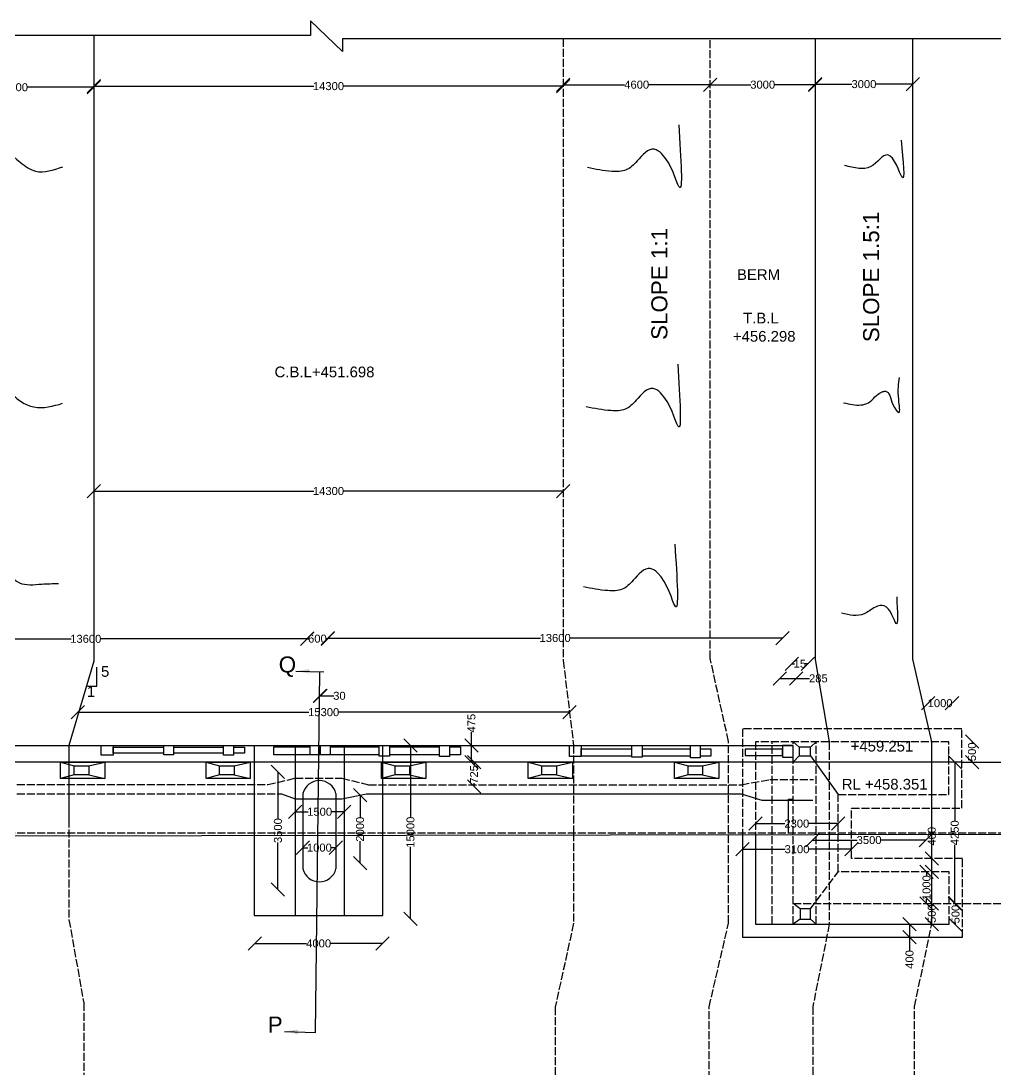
# Model space of a CAD drawing. Header units: millimetres. Extents: x 1731976 to 22518410, y 23233642 to 37030816.
# Drawn here: x 5582594 to 9231814, y 28777109 to 32704287 of the extents above; entities that cross this region are included whole.
import ezdxf

# ---------------------------------------------------------------- set-up
doc = ezdxf.new("R2010")
doc.units = ezdxf.units.MM
doc.header["$MEASUREMENT"] = 0
doc.linetypes.add('ACAD_ISO02W100', pattern=[15, 12, -3])
doc.layers.add('DIMENSIONS', color=2, linetype='Continuous')
doc.layers.add('TEXT', color=7, linetype='Continuous')
doc.styles.get("Standard").update_dxf_attribs({"font": 'arial.ttf', "height": 30000})
doc.dimstyles.get("Standard").update_dxf_attribs({"dimtxt": 40000, "dimasz": 50000, "dimexe": 0.18, "dimexo": 0.0625, "dimgap": 0.09, "dimtad": 0, "dimdec": 0, "dimzin": 0, "dimdsep": 46, "dimtxsty": 'Standard', "dimblk": 'OBLIQUE', "dimcen": 0.09, "dimse1": 1, "dimse2": 1, "dimadec": 0, "dimazin": 0, "dimtfac": 1, "dimtdec": 0, "dimtofl": 0, "dimtmove": 0, "dimatfit": 3, "dimfxl": 1, "dimtolj": 1, "dimtzin": 0, "dimarcsym": 0})

# ---------------------------------------------------------------- blocks, each defined once
blk = doc.blocks.new('_Oblique')
at = {"color": 0, "linetype": 'ByBlock', "lineweight": -2}
blk.add_line((-0.5, -0.5), (0.5, 0.5), dxfattribs=at)
blk = doc.blocks.new('*D85')
at = {"layer": 'Defpoints', "color": 0, "transparency": 16777216}
for p in [(5269124, 32456289), (5855423, 32456289), (5855423, 32455784)]:
    blk.add_point(p, dxfattribs=at)
at = {"layer": 'DIMENSIONS', "color": 0, "lineweight": -2, "transparency": 16777216}
for p, q in [((5269124, 32455784), (5516926, 32455784)), ((5855423, 32455784), (5607622, 32455784))]:
    blk.add_line(p, q, dxfattribs=at)
at = {"layer": 'DIMENSIONS', "color": 0, "lineweight": -2, "transparency": 16777216, "xscale": 50000, "yscale": 50000, "zscale": 50000, "rotation": 180}
blk.add_blockref('_Oblique', (5269124, 32455784), dxfattribs=at)
at = {"layer": 'DIMENSIONS', "color": 0, "lineweight": -2, "transparency": 16777216, "xscale": 50000, "yscale": 50000, "zscale": 50000}
blk.add_blockref('_Oblique', (5855423, 32455784), dxfattribs=at)
at = {"layer": 'DIMENSIONS', "color": 0, "transparency": 16777216, "insert": (5562274, 32455784), "char_height": 30000, "attachment_point": 5}
blk.add_mtext('\\A1;4600', dxfattribs=at)
blk = doc.blocks.new('*D86')
at = {"layer": 'Defpoints', "color": 0, "transparency": 16777216}
for p in [(5855423, 32459950), (7613947, 32459950), (7613947, 32459950)]:
    blk.add_point(p, dxfattribs=at)
at = {"layer": 'DIMENSIONS', "color": 0, "lineweight": -2, "transparency": 16777216}
for p, q in [((5855423, 32459950), (6679699, 32459950)), ((7613947, 32459950), (6789672, 32459950))]:
    blk.add_line(p, q, dxfattribs=at)
at = {"layer": 'DIMENSIONS', "color": 0, "lineweight": -2, "transparency": 16777216, "xscale": 50000, "yscale": 50000, "zscale": 50000, "rotation": 180}
blk.add_blockref('_Oblique', (5855423, 32459950), dxfattribs=at)
at = {"layer": 'DIMENSIONS', "color": 0, "lineweight": -2, "transparency": 16777216, "xscale": 50000, "yscale": 50000, "zscale": 50000}
blk.add_blockref('_Oblique', (7613947, 32459950), dxfattribs=at)
at = {"layer": 'DIMENSIONS', "color": 0, "transparency": 16777216, "insert": (6734685, 32459950), "char_height": 30000, "attachment_point": 5}
blk.add_mtext('\\A1;14300', dxfattribs=at)
blk = doc.blocks.new('*D87')
at = {"layer": 'Defpoints', "color": 0, "transparency": 16777216}
for p in [(7613947, 32459950), (8164824, 32465490), (8164824, 32459950)]:
    blk.add_point(p, dxfattribs=at)
at = {"layer": 'DIMENSIONS', "color": 0, "lineweight": -2, "transparency": 16777216}
for p, q in [((7613947, 32465490), (7844038, 32465490)), ((8164824, 32465490), (7934734, 32465490))]:
    blk.add_line(p, q, dxfattribs=at)
at = {"layer": 'DIMENSIONS', "color": 0, "lineweight": -2, "transparency": 16777216, "xscale": 50000, "yscale": 50000, "zscale": 50000, "rotation": 180}
blk.add_blockref('_Oblique', (7613947, 32465490), dxfattribs=at)
at = {"layer": 'DIMENSIONS', "color": 0, "lineweight": -2, "transparency": 16777216, "xscale": 50000, "yscale": 50000, "zscale": 50000}
blk.add_blockref('_Oblique', (8164824, 32465490), dxfattribs=at)
at = {"layer": 'DIMENSIONS', "color": 0, "transparency": 16777216, "insert": (7889386, 32465490), "char_height": 30000, "attachment_point": 5}
blk.add_mtext('\\A1;4600', dxfattribs=at)
blk = doc.blocks.new('*D88')
at = {"layer": 'Defpoints', "color": 0, "transparency": 16777216}
for p in [(8164824, 32465490), (8557896, 32465490), (8557896, 32465490)]:
    blk.add_point(p, dxfattribs=at)
at = {"layer": 'DIMENSIONS', "color": 0, "lineweight": -2, "transparency": 16777216}
for p, q in [((8164824, 32465490), (8316626, 32465490)), ((8557896, 32465490), (8406094, 32465490))]:
    blk.add_line(p, q, dxfattribs=at)
at = {"layer": 'DIMENSIONS', "color": 0, "lineweight": -2, "transparency": 16777216, "xscale": 50000, "yscale": 50000, "zscale": 50000, "rotation": 180}
blk.add_blockref('_Oblique', (8164824, 32465490), dxfattribs=at)
at = {"layer": 'DIMENSIONS', "color": 0, "lineweight": -2, "transparency": 16777216, "xscale": 50000, "yscale": 50000, "zscale": 50000}
blk.add_blockref('_Oblique', (8557896, 32465490), dxfattribs=at)
at = {"layer": 'DIMENSIONS', "color": 0, "transparency": 16777216, "insert": (8361360, 32465490), "char_height": 30000, "attachment_point": 5}
blk.add_mtext('\\A1;3000', dxfattribs=at)
blk = doc.blocks.new('*D89')
at = {"layer": 'Defpoints', "color": 0, "transparency": 16777216}
for p in [(8557896, 32465490), (8923266, 32467541), (8923266, 32465490)]:
    blk.add_point(p, dxfattribs=at)
at = {"layer": 'DIMENSIONS', "color": 0, "lineweight": -2, "transparency": 16777216}
for p, q in [((8557896, 32467541), (8695847, 32467541)), ((8923266, 32467541), (8785315, 32467541))]:
    blk.add_line(p, q, dxfattribs=at)
at = {"layer": 'DIMENSIONS', "color": 0, "lineweight": -2, "transparency": 16777216, "xscale": 50000, "yscale": 50000, "zscale": 50000, "rotation": 180}
blk.add_blockref('_Oblique', (8557896, 32467541), dxfattribs=at)
at = {"layer": 'DIMENSIONS', "color": 0, "lineweight": -2, "transparency": 16777216, "xscale": 50000, "yscale": 50000, "zscale": 50000}
blk.add_blockref('_Oblique', (8923266, 32467541), dxfattribs=at)
at = {"layer": 'DIMENSIONS', "color": 0, "transparency": 16777216, "insert": (8740581, 32467541), "char_height": 30000, "attachment_point": 5}
blk.add_mtext('\\A1;3000', dxfattribs=at)
blk = doc.blocks.new('*D90')
at = {"layer": 'Defpoints', "color": 0, "transparency": 16777216}
for p in [(5855423, 30945824), (7613947, 30945824), (7613947, 30942814)]:
    blk.add_point(p, dxfattribs=at)
at = {"layer": 'DIMENSIONS', "color": 0, "lineweight": -2, "transparency": 16777216}
for p, q in [((5855423, 30942814), (6679699, 30942814)), ((7613947, 30942814), (6789672, 30942814))]:
    blk.add_line(p, q, dxfattribs=at)
at = {"layer": 'DIMENSIONS', "color": 0, "lineweight": -2, "transparency": 16777216, "xscale": 50000, "yscale": 50000, "zscale": 50000, "rotation": 180}
blk.add_blockref('_Oblique', (5855423, 30942814), dxfattribs=at)
at = {"layer": 'DIMENSIONS', "color": 0, "lineweight": -2, "transparency": 16777216, "xscale": 50000, "yscale": 50000, "zscale": 50000}
blk.add_blockref('_Oblique', (7613947, 30942814), dxfattribs=at)
at = {"layer": 'DIMENSIONS', "color": 0, "transparency": 16777216, "insert": (6734685, 30942814), "char_height": 30000, "attachment_point": 5}
blk.add_mtext('\\A1;14300', dxfattribs=at)
blk = doc.blocks.new('*D106')
at = {"layer": 'Defpoints', "color": 0, "transparency": 16777216}
for p in [(4996095, 30379457), (6654586, 30388989), (6654586, 30388989)]:
    blk.add_point(p, dxfattribs=at)
at = {"layer": 'DIMENSIONS', "color": 0, "lineweight": -2, "transparency": 16777216}
for p, q in [((4996095, 30388989), (5770354, 30388989)), ((6654586, 30388989), (5880327, 30388989))]:
    blk.add_line(p, q, dxfattribs=at)
at = {"layer": 'DIMENSIONS', "color": 0, "lineweight": -2, "transparency": 16777216, "xscale": 50000, "yscale": 50000, "zscale": 50000, "rotation": 180}
blk.add_blockref('_Oblique', (4996095, 30388989), dxfattribs=at)
at = {"layer": 'DIMENSIONS', "color": 0, "lineweight": -2, "transparency": 16777216, "xscale": 50000, "yscale": 50000, "zscale": 50000}
blk.add_blockref('_Oblique', (6654586, 30388989), dxfattribs=at)
at = {"layer": 'DIMENSIONS', "color": 0, "transparency": 16777216, "insert": (5825340, 30388989), "char_height": 30000, "attachment_point": 5}
blk.add_mtext('\\A1;13600', dxfattribs=at)
blk = doc.blocks.new('*D107')
at = {"layer": 'Defpoints', "color": 0, "transparency": 16777216}
for p in [(6654586, 30388989), (6731936, 30389715), (6731936, 30389715)]:
    blk.add_point(p, dxfattribs=at)
at = {"layer": 'DIMENSIONS', "color": 0, "lineweight": -2, "transparency": 16777216}
for p, q in [((6654586, 30389715), (6660089, 30389715)), ((6731936, 30389715), (6726433, 30389715))]:
    blk.add_line(p, q, dxfattribs=at)
at = {"layer": 'DIMENSIONS', "color": 0, "lineweight": -2, "transparency": 16777216, "xscale": 50000, "yscale": 50000, "zscale": 50000, "rotation": 180}
blk.add_blockref('_Oblique', (6654586, 30389715), dxfattribs=at)
at = {"layer": 'DIMENSIONS', "color": 0, "lineweight": -2, "transparency": 16777216, "xscale": 50000, "yscale": 50000, "zscale": 50000}
blk.add_blockref('_Oblique', (6731936, 30389715), dxfattribs=at)
at = {"layer": 'DIMENSIONS', "color": 0, "transparency": 16777216, "insert": (6693261, 30389715), "char_height": 30000, "attachment_point": 5}
blk.add_mtext('\\A1;600', dxfattribs=at)
blk = doc.blocks.new('*D108')
at = {"layer": 'Defpoints', "color": 0, "transparency": 16777216}
for p in [(6731936, 30389715), (8435796, 30392064), (8435796, 30389338)]:
    blk.add_point(p, dxfattribs=at)
at = {"layer": 'DIMENSIONS', "color": 0, "lineweight": -2, "transparency": 16777216}
for p, q in [((6731936, 30392064), (7528880, 30392064)), ((8435796, 30392064), (7638853, 30392064))]:
    blk.add_line(p, q, dxfattribs=at)
at = {"layer": 'DIMENSIONS', "color": 0, "lineweight": -2, "transparency": 16777216, "xscale": 50000, "yscale": 50000, "zscale": 50000, "rotation": 180}
blk.add_blockref('_Oblique', (6731936, 30392064), dxfattribs=at)
at = {"layer": 'DIMENSIONS', "color": 0, "lineweight": -2, "transparency": 16777216, "xscale": 50000, "yscale": 50000, "zscale": 50000}
blk.add_blockref('_Oblique', (8435796, 30392064), dxfattribs=at)
at = {"layer": 'DIMENSIONS', "color": 0, "transparency": 16777216, "insert": (7583866, 30392064), "char_height": 30000, "attachment_point": 5}
blk.add_mtext('\\A1;13600', dxfattribs=at)
blk = doc.blocks.new('*D109')
at = {"layer": 'Defpoints', "color": 0, "transparency": 16777216}
for p in [(7270320, 29989239), (7270320, 29989239), (7270320, 29926959)]:
    blk.add_point(p, dxfattribs=at)
at = {"layer": 'DIMENSIONS', "color": 0, "lineweight": -2, "transparency": 16777216}
for p, q in [((7270320, 29989239), (7270320, 30039239)), ((7270320, 29926959), (7270320, 29989239))]:
    blk.add_line(p, q, dxfattribs=at)
at = {"layer": 'DIMENSIONS', "color": 0, "lineweight": -2, "transparency": 16777216, "xscale": 50000, "yscale": 50000, "zscale": 50000}
for p, rotation in [((7270320, 29989239), 90), ((7270320, 29926959), 270)]:
    blk.add_blockref('_Oblique', p, dxfattribs=dict(at, rotation=rotation))
at = {"layer": 'DIMENSIONS', "color": 0, "transparency": 16777216, "insert": (7270320, 30073096), "char_height": 30000, "attachment_point": 5, "rotation": 90}
blk.add_mtext('\\A1;475', dxfattribs=at)
blk = doc.blocks.new('*D110')
at = {"layer": 'Defpoints', "color": 0, "transparency": 16777216}
for p in [(7270320, 29926959), (7270320, 29835202), (7279974, 29835202)]:
    blk.add_point(p, dxfattribs=at)
at = {"layer": 'DIMENSIONS', "color": 0, "lineweight": -2, "transparency": 16777216}
for p, q in [((7279974, 29926959), (7279974, 29914212)), ((7279974, 29835202), (7279974, 29847950))]:
    blk.add_line(p, q, dxfattribs=at)
at = {"layer": 'DIMENSIONS', "color": 0, "lineweight": -2, "transparency": 16777216, "xscale": 50000, "yscale": 50000, "zscale": 50000}
for p, rotation in [((7279974, 29926959), 90), ((7279974, 29835202), 270)]:
    blk.add_blockref('_Oblique', p, dxfattribs=dict(at, rotation=rotation))
at = {"layer": 'DIMENSIONS', "color": 0, "transparency": 16777216, "insert": (7279974, 29881081), "char_height": 30000, "attachment_point": 5, "rotation": 90}
blk.add_mtext('\\A1;725', dxfattribs=at)
blk = doc.blocks.new('*D111')
at = {"layer": 'Defpoints', "color": 0, "transparency": 16777216}
for p in [(7025374, 29989239), (7010573, 29339683), (7041821, 29339683)]:
    blk.add_point(p, dxfattribs=at)
at = {"layer": 'DIMENSIONS', "color": 0, "lineweight": -2, "transparency": 16777216}
for p, q in [((7041821, 29989239), (7041821, 29719447)), ((7041821, 29339683), (7041821, 29609474))]:
    blk.add_line(p, q, dxfattribs=at)
at = {"layer": 'DIMENSIONS', "color": 0, "lineweight": -2, "transparency": 16777216, "xscale": 50000, "yscale": 50000, "zscale": 50000}
for p, rotation in [((7041821, 29989239), 90), ((7041821, 29339683), 270)]:
    blk.add_blockref('_Oblique', p, dxfattribs=dict(at, rotation=rotation))
at = {"layer": 'DIMENSIONS', "color": 0, "transparency": 16777216, "insert": (7041821, 29664461), "char_height": 30000, "attachment_point": 5, "rotation": 90}
blk.add_mtext('\\A1;15000', dxfattribs=at)
blk = doc.blocks.new('*D112')
at = {"layer": 'Defpoints', "color": 0, "transparency": 16777216}
for p in [(6458622, 29245082), (6937116, 29247708), (6937116, 29239830)]:
    blk.add_point(p, dxfattribs=at)
at = {"layer": 'DIMENSIONS', "color": 0, "lineweight": -2, "transparency": 16777216}
for p, q in [((6458622, 29247708), (6652521, 29247708)), ((6937116, 29247708), (6743217, 29247708))]:
    blk.add_line(p, q, dxfattribs=at)
at = {"layer": 'DIMENSIONS', "color": 0, "lineweight": -2, "transparency": 16777216, "xscale": 50000, "yscale": 50000, "zscale": 50000, "rotation": 180}
blk.add_blockref('_Oblique', (6458622, 29247708), dxfattribs=at)
at = {"layer": 'DIMENSIONS', "color": 0, "lineweight": -2, "transparency": 16777216, "xscale": 50000, "yscale": 50000, "zscale": 50000}
blk.add_blockref('_Oblique', (6937116, 29247708), dxfattribs=at)
at = {"layer": 'DIMENSIONS', "color": 0, "transparency": 16777216, "insert": (6697869, 29247708), "char_height": 30000, "attachment_point": 5}
blk.add_mtext('\\A1;4000', dxfattribs=at)
blk = doc.blocks.new('*D113')
at = {"layer": 'Defpoints', "color": 0, "transparency": 16777216}
for p in [(6524349, 29891040), (6545382, 29891040), (6526978, 29449898)]:
    blk.add_point(p, dxfattribs=at)
at = {"layer": 'DIMENSIONS', "color": 0, "lineweight": -2, "transparency": 16777216}
for p, q in [((6545382, 29891040), (6545382, 29715203)), ((6545382, 29449898), (6545382, 29625735))]:
    blk.add_line(p, q, dxfattribs=at)
at = {"layer": 'DIMENSIONS', "color": 0, "lineweight": -2, "transparency": 16777216, "xscale": 50000, "yscale": 50000, "zscale": 50000}
for p, rotation in [((6545382, 29891040), 90), ((6545382, 29449898), 270)]:
    blk.add_blockref('_Oblique', p, dxfattribs=dict(at, rotation=rotation))
at = {"layer": 'DIMENSIONS', "color": 0, "transparency": 16777216, "insert": (6545382, 29670469), "char_height": 30000, "attachment_point": 5, "rotation": 90}
blk.add_mtext('\\A1;3500', dxfattribs=at)
blk = doc.blocks.new('*D114')
at = {"layer": 'Defpoints', "color": 0, "transparency": 16777216}
for p in [(6638430, 29606593), (6762746, 29606593), (6762746, 29606593)]:
    blk.add_point(p, dxfattribs=at)
at = {"layer": 'DIMENSIONS', "color": 0, "lineweight": -2, "transparency": 16777216}
for p, q in [((6638430, 29606593), (6657256, 29606593)), ((6762746, 29606593), (6743920, 29606593))]:
    blk.add_line(p, q, dxfattribs=at)
at = {"layer": 'DIMENSIONS', "color": 0, "lineweight": -2, "transparency": 16777216, "xscale": 50000, "yscale": 50000, "zscale": 50000, "rotation": 180}
blk.add_blockref('_Oblique', (6638430, 29606593), dxfattribs=at)
at = {"layer": 'DIMENSIONS', "color": 0, "lineweight": -2, "transparency": 16777216, "xscale": 50000, "yscale": 50000, "zscale": 50000}
blk.add_blockref('_Oblique', (6762746, 29606593), dxfattribs=at)
at = {"layer": 'DIMENSIONS', "color": 0, "transparency": 16777216, "insert": (6700588, 29606593), "char_height": 30000, "attachment_point": 5}
blk.add_mtext('\\A1;1000', dxfattribs=at)
blk = doc.blocks.new('*D115')
at = {"layer": 'Defpoints', "color": 0, "transparency": 16777216}
for p in [(6609869, 29741023), (6793263, 29741023), (6793263, 29741023)]:
    blk.add_point(p, dxfattribs=at)
at = {"layer": 'DIMENSIONS', "color": 0, "lineweight": -2, "transparency": 16777216}
for p, q in [((6609869, 29741023), (6658234, 29741023)), ((6793263, 29741023), (6744898, 29741023))]:
    blk.add_line(p, q, dxfattribs=at)
at = {"layer": 'DIMENSIONS', "color": 0, "lineweight": -2, "transparency": 16777216, "xscale": 50000, "yscale": 50000, "zscale": 50000, "rotation": 180}
blk.add_blockref('_Oblique', (6609869, 29741023), dxfattribs=at)
at = {"layer": 'DIMENSIONS', "color": 0, "lineweight": -2, "transparency": 16777216, "xscale": 50000, "yscale": 50000, "zscale": 50000}
blk.add_blockref('_Oblique', (6793263, 29741023), dxfattribs=at)
at = {"layer": 'DIMENSIONS', "color": 0, "transparency": 16777216, "insert": (6701566, 29741023), "char_height": 30000, "attachment_point": 5}
blk.add_mtext('\\A1;1500', dxfattribs=at)
blk = doc.blocks.new('*D116')
at = {"layer": 'Defpoints', "color": 0, "transparency": 16777216}
for p in [(6849061, 29803042), (6852982, 29548251), (6853881, 29548251)]:
    blk.add_point(p, dxfattribs=at)
at = {"layer": 'DIMENSIONS', "color": 0, "lineweight": -2, "transparency": 16777216}
for p, q in [((6852982, 29803042), (6852982, 29720647)), ((6852982, 29548251), (6852982, 29630647))]:
    blk.add_line(p, q, dxfattribs=at)
at = {"layer": 'DIMENSIONS', "color": 0, "lineweight": -2, "transparency": 16777216, "xscale": 50000, "yscale": 50000, "zscale": 50000}
for p, rotation in [((6852982, 29803042), 90), ((6852982, 29548251), 270)]:
    blk.add_blockref('_Oblique', p, dxfattribs=dict(at, rotation=rotation))
at = {"layer": 'DIMENSIONS', "color": 0, "transparency": 16777216, "insert": (6852982, 29675647), "char_height": 30000, "attachment_point": 5, "rotation": 90}
blk.add_mtext('\\A1;2000', dxfattribs=at)
blk = doc.blocks.new('*D117')
at = {"layer": 'Defpoints', "color": 0, "transparency": 16777216}
for p in [(5796063, 30103536), (7637257, 30118174), (7637257, 30114179)]:
    blk.add_point(p, dxfattribs=at)
at = {"layer": 'DIMENSIONS', "color": 0, "lineweight": -2, "transparency": 16777216}
for p, q in [((5796063, 30114179), (6661673, 30114179)), ((7637257, 30114179), (6771646, 30114179))]:
    blk.add_line(p, q, dxfattribs=at)
at = {"layer": 'DIMENSIONS', "color": 0, "lineweight": -2, "transparency": 16777216, "xscale": 50000, "yscale": 50000, "zscale": 50000, "rotation": 180}
blk.add_blockref('_Oblique', (5796063, 30114179), dxfattribs=at)
at = {"layer": 'DIMENSIONS', "color": 0, "lineweight": -2, "transparency": 16777216, "xscale": 50000, "yscale": 50000, "zscale": 50000}
blk.add_blockref('_Oblique', (7637257, 30114179), dxfattribs=at)
at = {"layer": 'DIMENSIONS', "color": 0, "transparency": 16777216, "insert": (6716660, 30114179), "char_height": 30000, "attachment_point": 5}
blk.add_mtext('\\A1;15300', dxfattribs=at)
blk = doc.blocks.new('*D118')
at = {"layer": 'Defpoints', "color": 0, "transparency": 16777216}
for p in [(6704150, 30175528), (6704150, 30162849), (6701770, 30066970)]:
    blk.add_point(p, dxfattribs=at)
at = {"layer": 'DIMENSIONS', "color": 0, "lineweight": -2, "transparency": 16777216}
for p, q in [((6701770, 30175528), (6704150, 30175528)), ((6704150, 30175528), (6754150, 30175528))]:
    blk.add_line(p, q, dxfattribs=at)
at = {"layer": 'DIMENSIONS', "color": 0, "lineweight": -2, "transparency": 16777216, "xscale": 50000, "yscale": 50000, "zscale": 50000, "rotation": 180}
blk.add_blockref('_Oblique', (6701770, 30175528), dxfattribs=at)
at = {"layer": 'DIMENSIONS', "color": 0, "lineweight": -2, "transparency": 16777216, "xscale": 50000, "yscale": 50000, "zscale": 50000}
blk.add_blockref('_Oblique', (6704150, 30175528), dxfattribs=at)
at = {"layer": 'DIMENSIONS', "color": 0, "transparency": 16777216, "insert": (6775575, 30175528), "char_height": 30000, "attachment_point": 5}
blk.add_mtext('\\A1;30', dxfattribs=at)
blk = doc.blocks.new('*D119')
at = {"layer": 'Defpoints', "color": 0, "transparency": 16777216}
for p in [(8470268, 30282824), (8530836, 30295787), (8530836, 30286528)]:
    blk.add_point(p, dxfattribs=at)
at = {"layer": 'DIMENSIONS', "color": 0, "lineweight": -2, "transparency": 16777216}
for p, q in [((8470268, 30295787), (8480365, 30295787)), ((8530836, 30295787), (8520740, 30295787))]:
    blk.add_line(p, q, dxfattribs=at)
at = {"layer": 'DIMENSIONS', "color": 0, "lineweight": -2, "transparency": 16777216, "xscale": 50000, "yscale": 50000, "zscale": 50000, "rotation": 180}
blk.add_blockref('_Oblique', (8470268, 30295787), dxfattribs=at)
at = {"layer": 'DIMENSIONS', "color": 0, "lineweight": -2, "transparency": 16777216, "xscale": 50000, "yscale": 50000, "zscale": 50000}
blk.add_blockref('_Oblique', (8530836, 30295787), dxfattribs=at)
at = {"layer": 'DIMENSIONS', "color": 0, "transparency": 16777216, "insert": (8500552, 30295787), "char_height": 30000, "attachment_point": 5}
blk.add_mtext('\\A1;15', dxfattribs=at)
blk = doc.blocks.new('*D120')
at = {"layer": 'Defpoints', "color": 0, "transparency": 16777216}
for p in [(8486338, 30240849), (8425151, 30233442), (8486338, 30235294)]:
    blk.add_point(p, dxfattribs=at)
at = {"layer": 'DIMENSIONS', "color": 0, "lineweight": -2, "transparency": 16777216}
for p, q in [((8425151, 30240849), (8486338, 30240849)), ((8486338, 30240849), (8536338, 30240849))]:
    blk.add_line(p, q, dxfattribs=at)
at = {"layer": 'DIMENSIONS', "color": 0, "lineweight": -2, "transparency": 16777216, "xscale": 50000, "yscale": 50000, "zscale": 50000, "rotation": 180}
blk.add_blockref('_Oblique', (8425151, 30240849), dxfattribs=at)
at = {"layer": 'DIMENSIONS', "color": 0, "lineweight": -2, "transparency": 16777216, "xscale": 50000, "yscale": 50000, "zscale": 50000}
blk.add_blockref('_Oblique', (8486338, 30240849), dxfattribs=at)
at = {"layer": 'DIMENSIONS', "color": 0, "transparency": 16777216, "insert": (8569847, 30240849), "char_height": 30000, "attachment_point": 5}
blk.add_mtext('\\A1;285', dxfattribs=at)
blk = doc.blocks.new('*D121')
at = {"layer": 'Defpoints', "color": 0, "transparency": 16777216}
for p in [(8981628, 30122768), (9070574, 30148025), (9070574, 30123639)]:
    blk.add_point(p, dxfattribs=at)
at = {"layer": 'DIMENSIONS', "color": 0, "lineweight": -2, "transparency": 16777216}
for p, q in [((8981628, 30148025), (8982769, 30148025)), ((9070574, 30148025), (9069434, 30148025))]:
    blk.add_line(p, q, dxfattribs=at)
at = {"layer": 'DIMENSIONS', "color": 0, "lineweight": -2, "transparency": 16777216, "xscale": 50000, "yscale": 50000, "zscale": 50000, "rotation": 180}
blk.add_blockref('_Oblique', (8981628, 30148025), dxfattribs=at)
at = {"layer": 'DIMENSIONS', "color": 0, "lineweight": -2, "transparency": 16777216, "xscale": 50000, "yscale": 50000, "zscale": 50000}
blk.add_blockref('_Oblique', (9070574, 30148025), dxfattribs=at)
at = {"layer": 'DIMENSIONS', "color": 0, "transparency": 16777216, "insert": (9026101, 30148025), "char_height": 30000, "attachment_point": 5}
blk.add_mtext('\\A1;1000', dxfattribs=at)
blk = doc.blocks.new('*D122')
at = {"layer": 'Defpoints', "color": 0, "transparency": 16777216}
for p in [(9078628, 30004628), (9145588, 30004628), (9080937, 29926959)]:
    blk.add_point(p, dxfattribs=at)
at = {"layer": 'DIMENSIONS', "color": 0, "lineweight": -2, "transparency": 16777216}
for p, q in [((9145588, 30004628), (9145588, 29998883)), ((9145588, 29926959), (9145588, 29932703))]:
    blk.add_line(p, q, dxfattribs=at)
at = {"layer": 'DIMENSIONS', "color": 0, "lineweight": -2, "transparency": 16777216, "xscale": 50000, "yscale": 50000, "zscale": 50000}
for p, rotation in [((9145588, 30004628), 90), ((9145588, 29926959), 270)]:
    blk.add_blockref('_Oblique', p, dxfattribs=dict(at, rotation=rotation))
at = {"layer": 'DIMENSIONS', "color": 0, "transparency": 16777216, "insert": (9145588, 29965793), "char_height": 30000, "attachment_point": 5, "rotation": 90}
blk.add_mtext('\\A1;500', dxfattribs=at)
blk = doc.blocks.new('*D123')
at = {"layer": 'Defpoints', "color": 0, "transparency": 16777216}
for p in [(9080937, 29926959), (9080937, 29397880), (9080937, 29397880)]:
    blk.add_point(p, dxfattribs=at)
at = {"layer": 'DIMENSIONS', "color": 0, "lineweight": -2, "transparency": 16777216}
for p, q in [((9080937, 29926959), (9080937, 29707767)), ((9080937, 29397880), (9080937, 29617071))]:
    blk.add_line(p, q, dxfattribs=at)
at = {"layer": 'DIMENSIONS', "color": 0, "lineweight": -2, "transparency": 16777216, "xscale": 50000, "yscale": 50000, "zscale": 50000}
for p, rotation in [((9080937, 29926959), 90), ((9080937, 29397880), 270)]:
    blk.add_blockref('_Oblique', p, dxfattribs=dict(at, rotation=rotation))
at = {"layer": 'DIMENSIONS', "color": 0, "transparency": 16777216, "insert": (9080937, 29662419), "char_height": 30000, "attachment_point": 5, "rotation": 90}
blk.add_mtext('\\A1;4250', dxfattribs=at)
blk = doc.blocks.new('*D124')
at = {"layer": 'Defpoints', "color": 0, "transparency": 16777216}
for p in [(9080937, 29397880), (9067515, 29317349), (9083998, 29317349)]:
    blk.add_point(p, dxfattribs=at)
at = {"layer": 'DIMENSIONS', "color": 0, "lineweight": -2, "transparency": 16777216}
for p, q in [((9083998, 29397880), (9083998, 29390705)), ((9083998, 29317349), (9083998, 29324524))]:
    blk.add_line(p, q, dxfattribs=at)
at = {"layer": 'DIMENSIONS', "color": 0, "lineweight": -2, "transparency": 16777216, "xscale": 50000, "yscale": 50000, "zscale": 50000}
for p, rotation in [((9083998, 29397880), 90), ((9083998, 29317349), 270)]:
    blk.add_blockref('_Oblique', p, dxfattribs=dict(at, rotation=rotation))
at = {"layer": 'DIMENSIONS', "color": 0, "transparency": 16777216, "insert": (9083998, 29357614), "char_height": 30000, "attachment_point": 5, "rotation": 90}
blk.add_mtext('\\A1;500', dxfattribs=at)
blk = doc.blocks.new('*D125')
at = {"layer": 'Defpoints', "color": 0, "transparency": 16777216}
for p in [(8911523, 29320217), (8911523, 29271483), (8911523, 29271483)]:
    blk.add_point(p, dxfattribs=at)
at = {"layer": 'DIMENSIONS', "color": 0, "lineweight": -2, "transparency": 16777216}
for p, q in [((8911523, 29320217), (8911523, 29271483)), ((8911523, 29271483), (8911523, 29221483))]:
    blk.add_line(p, q, dxfattribs=at)
at = {"layer": 'DIMENSIONS', "color": 0, "lineweight": -2, "transparency": 16777216, "xscale": 50000, "yscale": 50000, "zscale": 50000}
for p, rotation in [((8911523, 29320217), 90), ((8911523, 29271483), 270)]:
    blk.add_blockref('_Oblique', p, dxfattribs=dict(at, rotation=rotation))
at = {"layer": 'DIMENSIONS', "color": 0, "transparency": 16777216, "insert": (8911523, 29187789), "char_height": 30000, "attachment_point": 5, "rotation": 90}
blk.add_mtext('\\A1;400', dxfattribs=at)
blk = doc.blocks.new('*D126')
at = {"layer": 'Defpoints', "color": 0, "transparency": 16777216}
for p in [(8975280, 29397880), (8975280, 29320217), (8994908, 29320217)]:
    blk.add_point(p, dxfattribs=at)
at = {"layer": 'DIMENSIONS', "color": 0, "lineweight": -2, "transparency": 16777216}
for p, q in [((8994908, 29397880), (8994908, 29392138)), ((8994908, 29320217), (8994908, 29325958))]:
    blk.add_line(p, q, dxfattribs=at)
at = {"layer": 'DIMENSIONS', "color": 0, "lineweight": -2, "transparency": 16777216, "xscale": 50000, "yscale": 50000, "zscale": 50000}
for p, rotation in [((8994908, 29397880), 90), ((8994908, 29320217), 270)]:
    blk.add_blockref('_Oblique', p, dxfattribs=dict(at, rotation=rotation))
at = {"layer": 'DIMENSIONS', "color": 0, "transparency": 16777216, "insert": (8994908, 29359048), "char_height": 30000, "attachment_point": 5, "rotation": 90}
blk.add_mtext('\\A1;500', dxfattribs=at)
blk = doc.blocks.new('*D127')
at = {"layer": 'Defpoints', "color": 0, "transparency": 16777216}
for p in [(8975280, 29515652), (8975280, 29515652), (8975280, 29397880)]:
    blk.add_point(p, dxfattribs=at)
at = {"layer": 'DIMENSIONS', "color": 0, "lineweight": -2, "transparency": 16777216}
for p, q in [((8975280, 29515652), (8975280, 29500098)), ((8975280, 29397880), (8975280, 29413434))]:
    blk.add_line(p, q, dxfattribs=at)
at = {"layer": 'DIMENSIONS', "color": 0, "lineweight": -2, "transparency": 16777216, "xscale": 50000, "yscale": 50000, "zscale": 50000}
for p, rotation in [((8975280, 29515652), 90), ((8975280, 29397880), 270)]:
    blk.add_blockref('_Oblique', p, dxfattribs=dict(at, rotation=rotation))
at = {"layer": 'DIMENSIONS', "color": 0, "transparency": 16777216, "insert": (8975280, 29456766), "char_height": 30000, "attachment_point": 5, "rotation": 90}
blk.add_mtext('\\A1;1000', dxfattribs=at)
blk = doc.blocks.new('*D128')
at = {"layer": 'Defpoints', "color": 0, "transparency": 16777216}
for p in [(8987767, 29565769), (8994908, 29565769), (8987767, 29515652)]:
    blk.add_point(p, dxfattribs=at)
at = {"layer": 'DIMENSIONS', "color": 0, "lineweight": -2, "transparency": 16777216}
for p, q in [((8994908, 29565769), (8994908, 29615769)), ((8994908, 29515652), (8994908, 29565769))]:
    blk.add_line(p, q, dxfattribs=at)
at = {"layer": 'DIMENSIONS', "color": 0, "lineweight": -2, "transparency": 16777216, "xscale": 50000, "yscale": 50000, "zscale": 50000}
for p, rotation in [((8994908, 29565769), 90), ((8994908, 29515652), 270)]:
    blk.add_blockref('_Oblique', p, dxfattribs=dict(at, rotation=rotation))
at = {"layer": 'DIMENSIONS', "color": 0, "transparency": 16777216, "insert": (8994908, 29649463), "char_height": 30000, "attachment_point": 5, "rotation": 90}
blk.add_mtext('\\A1;400', dxfattribs=at)
blk = doc.blocks.new('*D129')
at = {"layer": 'Defpoints', "color": 0, "transparency": 16777216}
for p in [(8547376, 29635168), (8547376, 29635168), (8972609, 29627239)]:
    blk.add_point(p, dxfattribs=at)
at = {"layer": 'DIMENSIONS', "color": 0, "lineweight": -2, "transparency": 16777216}
for p, q in [((8547376, 29635168), (8715258, 29635168)), ((8972609, 29635168), (8804726, 29635168))]:
    blk.add_line(p, q, dxfattribs=at)
at = {"layer": 'DIMENSIONS', "color": 0, "lineweight": -2, "transparency": 16777216, "xscale": 50000, "yscale": 50000, "zscale": 50000, "rotation": 180}
blk.add_blockref('_Oblique', (8547376, 29635168), dxfattribs=at)
at = {"layer": 'DIMENSIONS', "color": 0, "lineweight": -2, "transparency": 16777216, "xscale": 50000, "yscale": 50000, "zscale": 50000}
blk.add_blockref('_Oblique', (8972609, 29635168), dxfattribs=at)
at = {"layer": 'DIMENSIONS', "color": 0, "transparency": 16777216, "insert": (8759992, 29635168), "char_height": 30000, "attachment_point": 5}
blk.add_mtext('\\A1;3500', dxfattribs=at)
blk = doc.blocks.new('*D130')
at = {"layer": 'Defpoints', "color": 0, "transparency": 16777216}
for p in [(8285179, 29600658), (8285179, 29600658), (8694627, 29600658)]:
    blk.add_point(p, dxfattribs=at)
at = {"layer": 'DIMENSIONS', "color": 0, "lineweight": -2, "transparency": 16777216}
for p, q in [((8285179, 29600658), (8445169, 29600658)), ((8694627, 29600658), (8534637, 29600658))]:
    blk.add_line(p, q, dxfattribs=at)
at = {"layer": 'DIMENSIONS', "color": 0, "lineweight": -2, "transparency": 16777216, "xscale": 50000, "yscale": 50000, "zscale": 50000, "rotation": 180}
blk.add_blockref('_Oblique', (8285179, 29600658), dxfattribs=at)
at = {"layer": 'DIMENSIONS', "color": 0, "lineweight": -2, "transparency": 16777216, "xscale": 50000, "yscale": 50000, "zscale": 50000}
blk.add_blockref('_Oblique', (8694627, 29600658), dxfattribs=at)
at = {"layer": 'DIMENSIONS', "color": 0, "transparency": 16777216, "insert": (8489903, 29600658), "char_height": 30000, "attachment_point": 5}
blk.add_mtext('\\A1;3100', dxfattribs=at)
blk = doc.blocks.new('*D131')
at = {"layer": 'Defpoints', "color": 0, "transparency": 16777216}
for p in [(8333913, 29696710), (8333913, 29696710), (8644511, 29696710)]:
    blk.add_point(p, dxfattribs=at)
at = {"layer": 'DIMENSIONS', "color": 0, "lineweight": -2, "transparency": 16777216}
for p, q in [((8333913, 29696710), (8444212, 29696710)), ((8644511, 29696710), (8534212, 29696710))]:
    blk.add_line(p, q, dxfattribs=at)
at = {"layer": 'DIMENSIONS', "color": 0, "lineweight": -2, "transparency": 16777216, "xscale": 50000, "yscale": 50000, "zscale": 50000, "rotation": 180}
blk.add_blockref('_Oblique', (8333913, 29696710), dxfattribs=at)
at = {"layer": 'DIMENSIONS', "color": 0, "lineweight": -2, "transparency": 16777216, "xscale": 50000, "yscale": 50000, "zscale": 50000}
blk.add_blockref('_Oblique', (8644511, 29696710), dxfattribs=at)
at = {"layer": 'DIMENSIONS', "color": 0, "transparency": 16777216, "insert": (8489212, 29696710), "char_height": 30000, "attachment_point": 5}
blk.add_mtext('\\A1;2300', dxfattribs=at)

msp = doc.modelspace()

# ---------------------------------------------------------------- linework, layer by layer
at = {"layer": 'DIMENSIONS', "color": 0}
for points in [[(5407113.6, 32316898.5), (5405754.7, 32090541.1), (5482330.9, 32229909.1), (5579869.9, 32174799.8), (5637405.6, 32141451.9), (5739965.7, 32158302.2)], [(8046846.9, 32315536.6), (8047774.9, 32083400.2), (7982003.2, 32207858.3), (7954942.2, 32223706.6), (7891043.1, 32179887.3), (7849515.3, 32145862.1), (7796337.8, 32140732.2), (7704433.1, 32154717.7)], [(8879656.8, 32257223.8), (8883219.6, 32119852.7), (8830373.6, 32202333.2), (8765944.2, 32158422.2), (8722742.6, 32151817.6), (8667808.6, 32162797.1)], [(5404163.9, 31428389.7), (5405986.7, 31208291.2), (5436743.1, 31272030.3), (5480342.4, 31340807.6), (5514744.5, 31341724.9), (5542750.1, 31314212.6), (5583134.4, 31277985.8), (5631307.4, 31257812), (5738689.7, 31271571.7)], [(8043019, 31418885), (8043947, 31186748.5), (7978175.3, 31311206.6), (7951114.3, 31327054.9), (7887215.1, 31283235.6), (7845687.3, 31249210.4), (7792509.8, 31244080.5), (7700605.1, 31258066)], [(8664676.6, 31273843.8), (8698167.3, 31266822.8), (8757741.3, 31273723.8), (8808632, 31314508.9), (8820911.3, 31316604.6), (8849049.5, 31267387.3), (8871503.7, 31236883.1), (8870973.4, 31285994.6), (8873956.2, 31368418.7)], [(5406401, 30750044.3), (5389349.1, 30540551.3), (5480126.9, 30651510.8), (5514694.8, 30644609.8), (5576887, 30599026.4), (5660423.2, 30594355.2), (5723096.1, 30596196.9)], [(8032148.2, 30744406.3), (8033076.2, 30512269.9), (7967304.5, 30636728), (7940243.4, 30652576.3), (7876344.3, 30608757), (7834816.5, 30574731.8), (7781639, 30569601.9), (7689734.3, 30583587.4)], [(8863433.4, 30546478.6), (8861014, 30446512.7), (8817033.6, 30512672.1), (8783692.1, 30507845.6), (8741170, 30482245.5), (8656109.2, 30484665.8)]]:
    msp.add_spline(points, degree=3, dxfattribs=at)
at = {"layer": 'TEXT', "color": 0}
for points in [[(11373471.7, 29675722.1), (11373471.7, 31260501.9), (11310282.9, 31260501.9), (11431990.5, 31367429), (11397129.5, 31367429), (11397129.5, 32646352.1), (10365786.3, 32646352.1), (10365786.3, 32589130.1), (10239932.8, 32697121.8), (10239932.8, 32637726.4), (6787373.3, 32637726.4), (6787373.3, 32589499.5), (6667849, 32704287.3), (6667849, 32649589.8), (3171745.9, 32649589.8), (3171745.9, 32578089.7), (3048928.4, 32695920.9), (3048928.4, 32631649.3), (2187131.5, 32628386.4)], [(5855423.4, 32649589.8), (5855423.4, 30305776.9), (5762514.6, 29989238.6), (5762514.6, 29712676.8)], [(8557895.8, 32637726.4), (8557895.8, 30311217.2), (8610739.1, 30002994.5)], [(8994907.9, 30002994.5), (8923266.4, 30312611.1), (8923266.4, 32637726.4)], [(5832418.6, 30211294), (5866291, 30211294), (5866291, 30282671.3)], [(5010476.9, 29989238.6), (8475317.7, 29989238.6)], [(6117641.6, 29960334.2), (5928623.1, 29960334.2), (5928623.1, 29983332.7), (6117641.6, 29983332.7)], [(6153502.6, 29983332.7), (6341494.2, 29983332.7)], [(6379130.5, 29983332.7), (6420494.9, 29983332.7), (6420494.9, 29960334.2), (6379130.5, 29960334.2)], [(6456648.8, 29989238.6), (6456648.8, 29352203.9), (6937667.4, 29352203.9)], [(6924539.8, 29954039.2), (6529472.5, 29954039.2), (6529472.5, 29984047.2), (6666112.8, 29984047.2)], [(6609868.8, 29989238.6), (6609868.8, 29352203.9)], [(6702189.8, 29984047.2), (6705146.9, 29984047.2)], [(6741223.9, 29984047.2), (6924539.8, 29984047.2)], [(6793263.4, 29989238.6), (6793263.4, 29352203.9)], [(6937667.4, 29352203.9), (6937667.4, 29989238.6)], [(6962969.8, 29984047.2), (7150885.4, 29984047.2)], [(7188370.4, 29984047.2), (7229430.8, 29984047.2), (7229430.8, 29954039.2), (7188370.4, 29954039.2)], [(7870715.7, 29948942.3), (7681837.3, 29948942.3), (7681837.3, 29976767.3), (7870715.7, 29976767.3)], [(7909623.2, 29976767.3), (8090567.8, 29976767.3)], [(8126645.7, 29976767.3), (8166886.6, 29976767.3), (8166886.6, 29948942.3), (8126645.7, 29948942.3)], [(8497451.6, 29983656.2), (8475317.7, 30002994.5)], [(8540337, 29983656.2), (8562036.1, 30002994.5)], [(8994907.9, 29320216.8), (8994907.9, 30002994.5)], [(9106774.9, 29926958.9), (2178374.8, 29926958.9)], [(5731329.4, 29926958.9), (5782323.4, 29913630.2)], [(5836232.3, 29913630.2), (5896651.4, 29926958.9)], [(6341494.2, 29960334.2), (6153502.6, 29960334.2)], [(6275970.7, 29926958.9), (6326964.7, 29913630.2)], [(6380873.6, 29913630.2), (6441292.7, 29926958.9)], [(6933511.6, 29926958.9), (6984505.6, 29913630.2)], [(7150885.4, 29954039.2), (6962969.8, 29954039.2)], [(7038414.5, 29913630.2), (7098833.6, 29926958.9)], [(7483379.2, 29926958.9), (7534373.3, 29913630.2)], [(7588282.1, 29913630.2), (7648701.3, 29926958.9)], [(8090567.8, 29948942.3), (7909623.2, 29948942.3)], [(8031188.4, 29926958.9), (8082182.5, 29913630.2)], [(8136091.3, 29913630.2), (8196510.5, 29926958.9)], [(8497451.6, 29950698.9), (8475317.7, 29926958.9)], [(8540337, 29950698.9), (8644510.8, 29805279.8)], [(9106774.9, 29926958.9), (11373471.7, 29926958.9)], [(5782323.4, 29878896.1), (5731329.4, 29866247.9)], [(5836232.3, 29878896.1), (5896651.4, 29866247.9)], [(6326964.7, 29878896.1), (6275970.7, 29866247.9)], [(6380873.6, 29878896.1), (6441292.7, 29866247.9)], [(6984505.6, 29878896.1), (6933511.6, 29866247.9)], [(7038414.5, 29878896.1), (7098833.6, 29866247.9)], [(7534373.3, 29878896.1), (7483379.2, 29866247.9)], [(7588282.1, 29878896.1), (7648701.3, 29866247.9)], [(8082182.5, 29878896.1), (8031188.4, 29866247.9)], [(8136091.3, 29878896.1), (8196510.5, 29866247.9)], [(6545631.8, 29808729), (6558261.5, 29808729)], [(6558261.5, 29808729), (6609595, 29790069.4), (6784373.4, 29790069.4), (6877416.8, 29808729)], [(6638430.4, 29808970.5), (6638430.4, 29527465.3)], [(6762745.9, 29808970.5), (6762745.9, 29527465.3)], [(6877416.8, 29808729), (8281344.7, 29808729), (8357702.5, 29785070.6), (8548923.3, 29785070.6)], [(8458004.3, 29660500.8), (8458004.3, 29788235.1), (8475317.7, 29788235.1)], [(8285179, 29660500.8), (8285179, 29271482.6), (9109872.7, 29271482.6)], [(8333913.2, 29660500.8), (8333913.2, 29320216.8), (9059756.2, 29320216.8)], [(8501905.5, 29377443.5), (8475317.7, 29397879.6)], [(8501905.5, 29338932), (8475317.7, 29320216.8)], [(8539932.8, 29338932), (8562036.1, 29320216.8)]]:
    msp.add_lwpolyline(points, dxfattribs=at)
at = {"layer": 'TEXT', "color": 0, "linetype": 'ACAD_ISO02W100', "ltscale": 2500}
for points in [[(7613946.8, 32637726.4), (7613946.8, 30307383.2), (7653141.4, 29989238.6), (7653141.4, 29660500.8), (7653141.4, 29323165.4), (7583752.8, 29009245.7), (7583752.8, 26676749.4)], [(8160684.6, 26676749.4), (8160684.6, 29009737.2), (8233369.5, 29323272.9), (8233369.5, 30004657.5), (8164824.3, 30314841.2), (8164824.3, 32637726.4)], [(9107550.4, 29755163.3), (9107550.4, 30051728.7), (8285179, 30051728.7), (8285179, 29660500.8)], [(9058816.2, 29805279.8), (9058816.2, 30002994.5), (8333913.2, 30002994.5), (8333913.2, 29660500.8)], [(8396308.4, 29320216.8), (8396308.4, 30002994.5)], [(8475317.7, 29320216.8), (8475317.7, 30002994.5)], [(8562036.1, 29320216.8), (8562036.1, 30002994.5)], [(8610739.1, 30002994.5), (8610739.1, 29320216.8)], [(4964536.1, 29865010.7), (5059238.5, 29865010.7), (5154674.8, 29842783.9), (6506845, 29842783.9), (6609449.6, 29866793), (6784390.5, 29866793), (6884757.5, 29842656.7), (8281494.8, 29842656.7), (8388059.1, 29861961.8), (8551184.4, 29861961.8)], [(5010821.4, 29660500.8), (5010821.4, 29788235.1), (5043545.4, 29788235.1), (5154674.8, 29808729), (6558261.5, 29808729)], [(9059756.2, 29320216.8), (9059756.2, 29515652.5), (8644510.8, 29515652.5), (8644510.8, 29805279.8), (9058816.2, 29805279.8)], [(9109872.7, 29271482.6), (9109872.7, 29565768.9), (8694627.3, 29565768.9), (8694627.3, 29755163.3), (9107550.4, 29755163.3)], [(5762514.6, 29712676.8), (5762514.6, 29336755.5), (5817692.1, 29024902.5), (5817692.1, 26687578.5)], [(11373471.7, 29660500.8), (2178374.8, 29660500.8)], [(8539932.8, 29377443.5), (8644510.8, 29515652.5)], [(8475317.7, 29397879.6), (11373471.7, 29397879.6)], [(8610739.1, 29320216.8), (8549088, 29010291.3), (8549088, 26676749.4)], [(8930248.9, 26676749.4), (8930248.9, 29011419), (8994907.9, 29320216.8)]]:
    msp.add_lwpolyline(points, dxfattribs=at)
at = {"layer": 'TEXT', "color": 0}
for points in [[(5883530.7, 29989238.6), (5928623.1, 29989238.6), (5928623.1, 29952930.4), (5883530.7, 29952930.4)], [(6117641.6, 29989238.6), (6153502.6, 29989238.6), (6153502.6, 29953996.8), (6117641.6, 29953996.8)], [(6341494.2, 29989238.6), (6379130.5, 29989238.6), (6379130.5, 29953298.3), (6341494.2, 29953298.3)], [(6666112.8, 29989238.6), (6702189.8, 29989238.6), (6702189.8, 29953886.7), (6666112.8, 29953886.7)], [(6705146.9, 29989238.6), (6741223.9, 29989238.6), (6741223.9, 29953886.7), (6705146.9, 29953886.7)], [(6924539.8, 29989238.6), (6962969.8, 29989238.6), (6962969.8, 29949733), (6924539.8, 29949733)], [(7150885.4, 29989238.6), (7188370.4, 29989238.6), (7188370.4, 29947834.7), (7150885.4, 29947834.7)], [(7637270.5, 29989238.6), (7681837.3, 29989238.6), (7681837.3, 29948662.4), (7637270.5, 29948662.4)], [(7870715.7, 29989238.6), (7909623.2, 29989238.6), (7909623.2, 29945835.4), (7870715.7, 29945835.4)], [(8090567.8, 29989238.6), (8126645.7, 29989238.6), (8126645.7, 29943350.5), (8090567.8, 29943350.5)], [(8435337.7, 29976148.1), (8295167.1, 29976148.1), (8295167.1, 29951485.1), (8435337.7, 29951485.1)], [(8475317.7, 29989238.6), (8435337.7, 29989238.6), (8435337.7, 29945889), (8475317.7, 29945889)], [(8540337, 29983656.2), (8497451.6, 29983656.2), (8497451.6, 29950698.9), (8540337, 29950698.9)], [(5731329.4, 29926958.9), (5896651.4, 29926958.9), (5896651.4, 29866247.9), (5731329.4, 29866247.9)], [(6275970.7, 29926958.9), (6441292.7, 29926958.9), (6441292.7, 29866247.9), (6275970.7, 29866247.9)], [(6933511.6, 29926958.9), (7098833.6, 29926958.9), (7098833.6, 29866247.9), (6933511.6, 29866247.9)], [(7483379.2, 29926958.9), (7648701.3, 29926958.9), (7648701.3, 29866247.9), (7483379.2, 29866247.9)], [(8031188.4, 29926958.9), (8196510.5, 29926958.9), (8196510.5, 29866247.9), (8031188.4, 29866247.9)], [(5782323.4, 29913630.2), (5836232.3, 29913630.2), (5836232.3, 29878896.1), (5782323.4, 29878896.1)], [(6326964.7, 29913630.2), (6380873.6, 29913630.2), (6380873.6, 29878896.1), (6326964.7, 29878896.1)], [(6984505.6, 29913630.2), (7038414.5, 29913630.2), (7038414.5, 29878896.1), (6984505.6, 29878896.1)], [(7534373.3, 29913630.2), (7588282.1, 29913630.2), (7588282.1, 29878896.1), (7534373.3, 29878896.1)], [(8082182.5, 29913630.2), (8136091.3, 29913630.2), (8136091.3, 29878896.1), (8082182.5, 29878896.1)], [(8539932.8, 29377443.5), (8501905.5, 29377443.5), (8501905.5, 29338932), (8539932.8, 29338932)]]:
    msp.add_lwpolyline(points, close=True, dxfattribs=at)
for centre, radius, start, end in [((6700588.1, 29794109.6), 63909.6, 13.4460267, 166.5539733), ((6700588.1, 29542524.8), 63956.1, 193.619158, 346.380842)]:
    msp.add_arc(centre, radius, start, end, dxfattribs=at)

# ---------------------------------------------------------------- texts
for s, p in [('SLOPE 1.5:1', (8797578.9, 31500589.3)), ('SLOPE 1:1', (8004159.1, 31509205))]:
    msp.add_text(s, height=60000, rotation=90, dxfattribs=at).set_placement(p)
for s, height, p in [('BERM', 40000, (8265033, 31733818.8)), ('T.B.L', 40000, (8287886.3, 31571160.4)), ('+456.298', 40000, (8249779.7, 31502653.2)), ('C.B.L+451.698', 40000, (6532680.5, 31369216.7)), ('Q', 60000, (6548174.1, 30262874.7)), ('5', 40000, (5882543.9, 30246787.1)), ('1', 40000, (5829205, 30171213.4)), ('+459.251', 40000, (8690930.6, 29966898.1)), ('RL +458.351', 40000, (8657670.4, 29824377.7)), ('P', 60000, (6507173.2, 28913769))]:
    msp.add_text(s, height=height, dxfattribs=at).set_placement(p)

# ---------------------------------------------------------------- dimensions: what is measured, and where the dimension line sits
at = {"layer": 'DIMENSIONS', "color": 0}
for base, p1, p2, text, picture, middle in [((5855423.4, 32455783.6), (5269124.1, 32456288.6), (5855423.4, 32456288.6), '4600', '*D85', (5562273.7, 32455783.6)), ((7613946.8, 32459950.2), (5855423.4, 32459950.2), (7613946.8, 32459950.2), '14300', '*D86', (6734685.1, 32459950.2)), ((8164824.3, 32465489.8), (7613946.8, 32459950.2), (8164824.3, 32459950.2), '4600', '*D87', (7889385.6, 32465489.8)), ((8557895.8, 32465489.8), (8164824.3, 32465489.8), (8557895.8, 32465489.8), '3000', '*D88', (8361360.1, 32465489.8)), ((8923266.4, 32467540.6), (8557895.8, 32465489.8), (8923266.4, 32465489.8), '3000', '*D89', (8740581.1, 32467540.6)), ((7613946.8, 30942814), (5855423.4, 30945824.3), (7613946.8, 30945824.3), '14300', '*D90', (6734685.1, 30942814)), ((6654585.6, 30388988.7), (4996094.8, 30379456.8), (6654585.6, 30388988.7), '13600', '*D106', (5825340.2, 30388988.7)), ((8435796, 30392064.2), (6731936.2, 30389715.3), (8435796, 30389338.1), '13600', '*D108', (7583866.1, 30392064.2)), ((8530836.4, 30295787.1), (8470268.4, 30282824.2), (8530836.4, 30286527.9), '15', '*D119', (8500552.4, 30295787.1)), ((8486337.5, 30240849.3), (8425151.4, 30233441.9), (8486337.5, 30235293.8), '285', '*D120', (8569847.2, 30240849.3)), ((6704149.7, 30175527.8), (6701769.6, 30066970.2), (6704149.7, 30162849.5), '30', '*D118', (6775575.4, 30175527.8)), ((9070574.5, 30148025.4), (8981628.3, 30122768), (9070574.5, 30123638.9), '1000', '*D121', (9026101.4, 30148025.4)), ((7637256.8, 30114178.7), (5796062.7, 30103536.2), (7637256.8, 30118174.4), '15300', '*D117', (6716659.8, 30114178.7)), ((6793263.4, 29741023.2), (6609868.8, 29741023.2), (6793263.4, 29741023.2), '1500', '*D115', (6701566.1, 29741023.2)), ((8333913.2, 29696710.4), (8644510.8, 29696710.4), (8333913.2, 29696710.4), '2300', '*D131', (8489212, 29696710.4)), ((8547375.6, 29635167.5), (8972609.1, 29627238.7), (8547375.6, 29635167.5), '3500', '*D129', (8759992.3, 29635167.5)), ((6762745.9, 29606592.8), (6638430.4, 29606592.8), (6762745.9, 29606592.8), '1000', '*D114', (6700588.1, 29606592.8)), ((8285179, 29600658.1), (8694627.3, 29600658.1), (8285179, 29600658.1), '3100', '*D130', (8489903.1, 29600658.1)), ((6937116, 29247707.8), (6458621.7, 29245081.9), (6937116, 29239830.2), '4000', '*D112', (6697868.8, 29247707.8))]:
    dim = msp.add_linear_dim(base=base, p1=p1, p2=p2, text=text, dimstyle='Standard', override={"dimtxt": 30000}, dxfattribs=at)
    dim.commit()
    dim.dimension.update_dxf_attribs({"geometry": picture, "text_midpoint": middle})
dim = msp.add_linear_dim(base=(6731936.2, 30389715.3), p1=(6654585.6, 30388988.7), p2=(6731936.2, 30389715.3), text='600', dimstyle='Standard', override={"dimtxt": 30000}, dxfattribs=at)
dim.commit()
dim.dimension.update_dxf_attribs({"geometry": '*D107', "text_midpoint": (6693260.9, 30389715.3), "dimtype": 160})
for base, p1, p2, text, picture, middle in [((7270320.4, 29989238.6), (7270320.4, 29926958.9), (7270320.4, 29989238.6), '475', '*D109', (7270320.4, 30073096.1)), ((7041820.7, 29339682.5), (7025374.5, 29989238.6), (7010572.8, 29339682.5), '15000', '*D111', (7041820.7, 29664460.6)), ((7279973.8, 29835202.3), (7270320.4, 29926958.9), (7270320.4, 29835202.3), '725', '*D110', (7279973.8, 29881080.6)), ((9080936.6, 29397879.6), (9080936.6, 29926958.9), (9080936.6, 29397879.6), '4250', '*D123', (9080936.6, 29662419.3)), ((6545381.6, 29891039.7), (6526978.1, 29449897.8), (6524349, 29891039.7), '3500', '*D113', (6545381.6, 29670468.8)), ((6852982, 29548251.2), (6849060.7, 29803042.3), (6853880.9, 29548251.2), '2000', '*D116', (6852982, 29675646.8)), ((8994907.9, 29565768.9), (8987766.8, 29515652.5), (8987766.8, 29565768.9), '400', '*D128', (8994907.9, 29649462.8)), ((8975279.8, 29515652.5), (8975279.8, 29397879.6), (8975279.8, 29515652.5), '1000', '*D127', (8975279.8, 29456766.1)), ((8994907.9, 29320216.8), (8975279.8, 29397879.6), (8975279.8, 29320216.8), '500', '*D126', (8994907.9, 29359048.2)), ((8911522.6, 29271482.6), (8911522.6, 29320216.8), (8911522.6, 29271482.6), '400', '*D125', (8911522.6, 29187788.7))]:
    dim = msp.add_linear_dim(base=base, p1=p1, p2=p2, angle=90, text=text, dimstyle='Standard', override={"dimtxt": 30000}, dxfattribs=at)
    dim.commit()
    dim.dimension.update_dxf_attribs({"geometry": picture, "text_midpoint": middle})
for base, p1, p2, picture, middle in [((9145588, 30004627.7), (9080936.6, 29926958.9), (9078627.7, 30004627.7), '*D122', (9145588, 29965793.3)), ((9083998.3, 29317349.2), (9080936.6, 29397879.6), (9067514.9, 29317349.2), '*D124', (9083998.3, 29357614.4))]:
    dim = msp.add_linear_dim(base=base, p1=p1, p2=p2, angle=90, text='500', dimstyle='Standard', override={"dimtxt": 30000}, dxfattribs=at)
    dim.commit()
    dim.dimension.update_dxf_attribs({"geometry": picture, "text_midpoint": middle, "dimtype": 160})

# ---------------------------------------------------------------- leaders
for points in [[(6570390.6, 28918220.1), (6686307.1, 28913984.5), (6702189.8, 30264198.4)], [(6612741.7, 30268434), (6717349.5, 30265610.2)], [(1964374.8, 29763831.2), (1962206.5, 29645802.2), (11360130.8, 29660500.8)]]:
    msp.add_leader(points, dimstyle='Standard', override={"dimgap": 0.09, "dimtad": 0}, dxfattribs=at)

doc.saveas('drawing.dxf')
